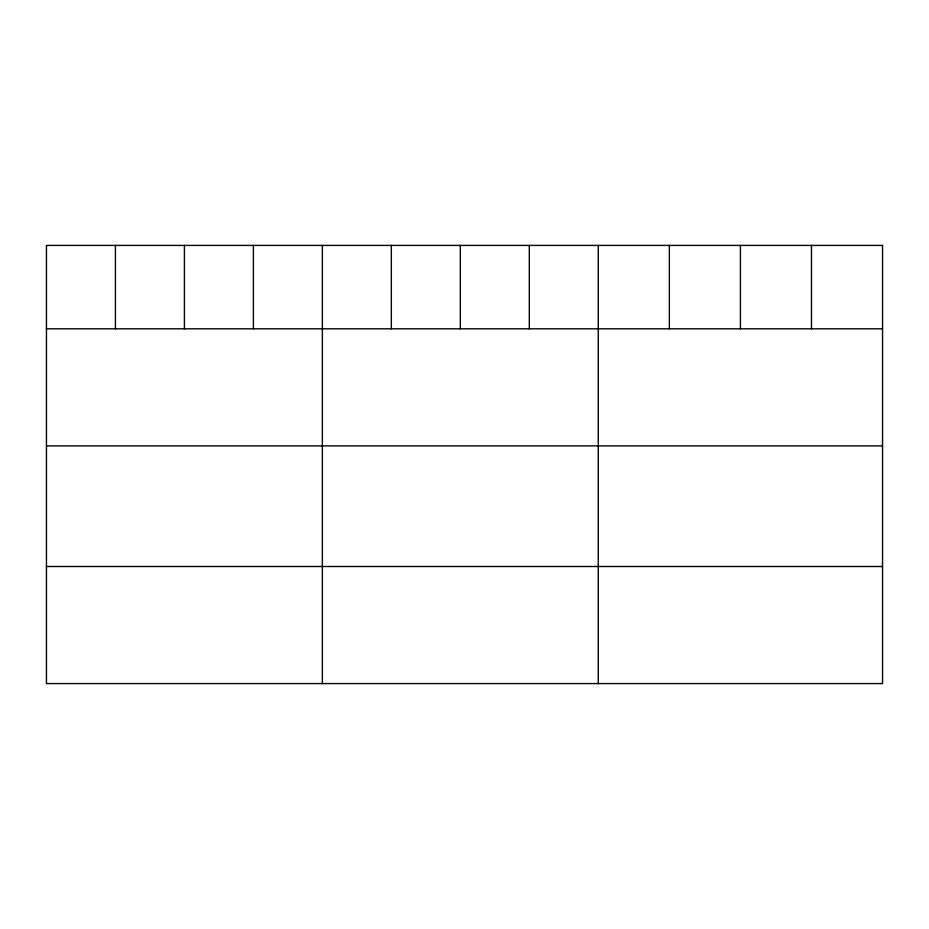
<?xml version="1.0" encoding="UTF-8"?>
<svg xmlns="http://www.w3.org/2000/svg" width="929" height="929" viewBox="0 0 929 929"><rect width="100%" height="100%" fill="white"/><g stroke="black" fill="none" stroke-linecap="round" stroke-linejoin="round"><path stroke-width="1.39" d="M46.45 328.808L882.55 328.808M46.45 445.885L882.55 445.885M46.45 566.504L882.55 566.504M811.481 245.419L811.481 328.808M740.413 245.419L740.413 328.808M669.344 245.419L669.344 328.808M598.276 245.419L598.276 683.581M529.298 245.419L529.298 328.808M460.319 245.419L460.319 328.808M391.341 245.419L391.341 328.808M322.363 245.419L322.363 683.581M253.385 245.419L253.385 328.808M184.406 245.419L184.406 328.808M115.428 245.419L115.428 328.808M882.55 245.419L46.45 245.419L46.45 683.581L882.55 683.581L882.55 245.419"/></g></svg>
